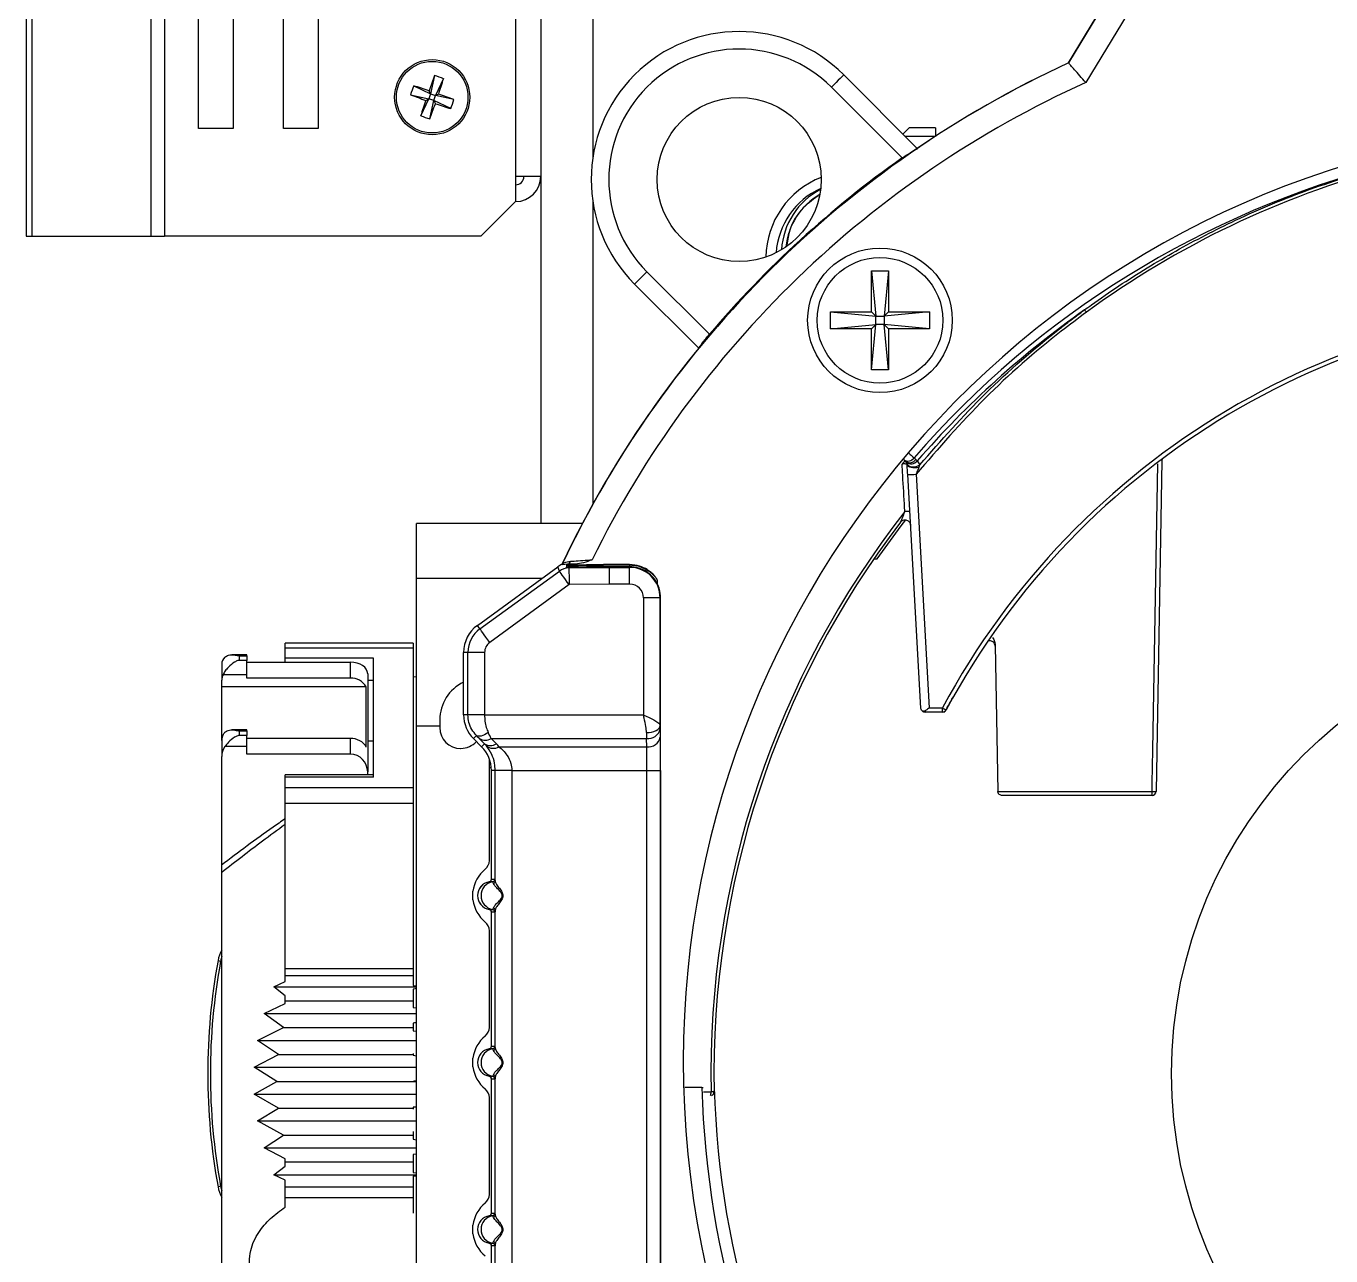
# Model space of a CAD drawing. Extents: x 7 to 135, y 3 to 97.
# Drawn here: x 51.458 to 56.149, y 40.862 to 45.283 of the extents above; entities that cross this region are included whole.
import ezdxf

# ---------------------------------------------------------------- set-up
doc = ezdxf.new("R2010")
doc.units = 0
doc.header["$MEASUREMENT"] = 0
doc.layers.add('OBJECT', color=7, linetype='CONTINUOUS')

msp = doc.modelspace()

# ---------------------------------------------------------------- linework, layer by layer
at = {"layer": 'OBJECT'}
for p, q in [((51.4584, 51.302), (51.4584, 44.527)), ((51.4789, 51.302), (51.4789, 44.527)), ((51.9063, 51.302), (51.9063, 44.527)), ((51.9558, 51.302), (51.9558, 44.527)), ((53.2184, 51.177), (53.2184, 44.652)), ((53.3084, 51.087), (53.3084, 44.742)), ((53.4964, 49.737), (53.4964, 44.8125)), ((52.0784, 44.914), (52.0784, 45.914)), ((52.2034, 45.914), (52.2034, 44.914)), ((52.3834, 44.914), (52.3834, 45.914)), ((52.5084, 45.914), (52.5084, 44.914)), ((55.2061, 45.1503), (55.4782, 45.5996)), ((55.4717, 45.5897), (55.2058, 45.1504)), ((55.549, 45.5428), (55.2686, 45.0797)), ((55.2061, 45.1503), (55.2058, 45.1504)), ((55.2062, 45.1499), (55.2058, 45.1504)), ((55.2059, 45.15), (55.2058, 45.1504)), ((55.2059, 45.15), (55.2062, 45.1499)), ((55.2062, 45.1499), (55.2063, 45.1498)), ((52.9269, 45.1047), (52.9126, 45.0387)), ((52.9593, 45.0936), (52.9301, 45.0327)), ((54.3981, 45.1073), (54.6623, 44.8431)), ((52.8407, 45.0356), (52.9066, 45.0213)), ((52.8518, 45.068), (52.9126, 45.0387)), ((52.9126, 45.0387), (52.9066, 45.0213)), ((52.9126, 45.0387), (52.907, 45.0503)), ((52.9126, 45.0387), (52.9301, 45.0327)), ((52.9417, 45.0384), (52.9301, 45.0327)), ((54.6077, 44.8086), (54.3535, 45.0628)), ((52.8774, 44.9604), (52.9066, 45.0213)), ((52.895, 45.0156), (52.9066, 45.0213)), ((52.9241, 45.0152), (52.9066, 45.0213)), ((52.9098, 44.9493), (52.9241, 45.0152)), ((52.9241, 45.0152), (52.9301, 45.0327)), ((52.9241, 45.0152), (52.9297, 45.0037)), ((52.9849, 44.986), (52.9241, 45.0152)), ((52.996, 45.0184), (52.9301, 45.0327)), ((52.2034, 44.914), (52.0784, 44.914)), ((52.5084, 44.914), (52.3834, 44.914)), ((54.6331, 44.9167), (54.6109, 44.8945)), ((54.7274, 44.9167), (54.6331, 44.9167)), ((54.7274, 44.9167), (54.7274, 44.8857)), ((54.7274, 44.8857), (54.6197, 44.8857)), ((54.6093, 44.8063), (54.6077, 44.8086)), ((53.3084, 44.742), (53.2184, 44.742)), ((53.3084, 44.742), (53.3084, 43.495)), ((53.0934, 44.527), (53.2184, 44.652)), ((53.4964, 44.6499), (53.4964, 43.5652)), ((51.4584, 44.527), (51.4789, 44.527)), ((51.4789, 44.527), (51.9063, 44.527)), ((51.9063, 44.527), (51.9558, 44.527)), ((53.0934, 44.527), (51.9558, 44.527)), ((54.1181, 44.4523), (54.1181, 44.4529)), ((54.1197, 44.4528), (54.1181, 44.4529)), ((53.6904, 44.3996), (53.9151, 44.175)), ((54.4978, 44.4024), (54.513, 44.2402)), ((54.4978, 44.4024), (54.5588, 44.4024)), ((54.4978, 44.2554), (54.4978, 44.4024)), ((54.5588, 44.4024), (54.5435, 44.2402)), ((54.5588, 44.4024), (54.5588, 44.2554)), ((53.8765, 44.1245), (53.6459, 44.3551)), ((54.3508, 44.1944), (54.3508, 44.2554)), ((54.3508, 44.2554), (54.513, 44.2402)), ((54.3508, 44.2554), (54.4978, 44.2554)), ((54.513, 44.2402), (54.4978, 44.2554)), ((54.513, 44.2402), (54.5435, 44.2402)), ((54.513, 44.2097), (54.513, 44.2402)), ((54.7058, 44.2554), (54.5435, 44.2402)), ((54.5588, 44.2554), (54.5435, 44.2402)), ((54.5435, 44.2402), (54.5435, 44.2097)), ((54.5588, 44.2554), (54.7058, 44.2554)), ((54.7058, 44.2554), (54.7058, 44.1944)), ((54.3508, 44.1944), (54.513, 44.2097)), ((54.4978, 44.1944), (54.3508, 44.1944)), ((54.4978, 44.1944), (54.513, 44.2097)), ((54.4978, 44.0474), (54.513, 44.2097)), ((54.4978, 44.0474), (54.4978, 44.1944)), ((54.5435, 44.2097), (54.513, 44.2097)), ((54.5435, 44.2097), (54.5588, 44.1944)), ((54.5588, 44.0474), (54.5435, 44.2097)), ((54.7058, 44.1944), (54.5435, 44.2097)), ((54.5588, 44.1944), (54.5588, 44.0474)), ((54.7058, 44.1944), (54.5588, 44.1944)), ((53.9172, 44.1732), (53.9151, 44.175)), ((54.5588, 44.0474), (54.4978, 44.0474)), ((54.6208, 43.7172), (54.6141, 43.7229)), ((54.6506, 43.731), (54.6573, 43.7252)), ((54.6573, 43.7252), (54.6625, 43.7198)), ((55.5422, 43.7215), (55.5214, 42.5317)), ((55.5422, 43.7215), (55.5422, 43.7216)), ((54.6225, 43.7154), (54.6208, 43.7172)), ((54.625, 43.711), (54.6225, 43.7154)), ((54.6625, 43.7198), (54.6711, 43.7057)), ((54.6753, 42.8311), (54.6279, 43.671)), ((54.6579, 43.6716), (54.7053, 42.8315)), ((53.4584, 43.495), (52.8619, 43.495)), ((52.8619, 43.2969), (52.8619, 43.495)), ((53.3847, 43.3477), (53.3858, 43.3499)), ((53.3863, 43.3498), (53.3858, 43.3499)), ((53.4054, 43.3486), (53.3868, 43.346)), ((53.4334, 43.3487), (53.4054, 43.3486)), ((53.4054, 43.3486), (53.4063, 43.3459)), ((53.4113, 43.3484), (53.4063, 43.3482)), ((53.4063, 43.3482), (53.4063, 43.3459)), ((53.4334, 43.3487), (53.4113, 43.3484)), ((53.4113, 43.3449), (53.4113, 43.3484)), ((53.5553, 43.3457), (53.5553, 43.3469)), ((53.6283, 43.3468), (53.5553, 43.3469)), ((53.6283, 43.3458), (53.6283, 43.3468)), ((54.5061, 43.367), (54.5182, 43.367)), ((53.0807, 43.1282), (53.3705, 43.3387)), ((53.0898, 43.1157), (53.3756, 43.3233)), ((53.3756, 43.3233), (53.3705, 43.3387)), ((53.4066, 43.3449), (53.4071, 43.3433)), ((53.4111, 43.3449), (53.4066, 43.3449)), ((53.4071, 43.3433), (53.4111, 43.3434)), ((53.4091, 43.3374), (53.41, 43.3348)), ((53.4111, 43.3374), (53.4091, 43.3374)), ((53.41, 43.3348), (53.5554, 43.3369)), ((53.5553, 43.3457), (53.6283, 43.3458)), ((53.5554, 43.3369), (53.5554, 43.3394)), ((53.6283, 43.3393), (53.5554, 43.3394)), ((53.5554, 43.3369), (53.6283, 43.3369)), ((53.6283, 43.3369), (53.6283, 43.3393)), ((53.6283, 43.277), (53.6283, 43.3369)), ((53.3128, 43.2969), (52.8619, 43.2969)), ((52.8619, 42.7659), (52.8619, 43.2969)), ((53.4109, 43.2748), (53.1251, 43.0672)), ((53.5558, 43.277), (53.4109, 43.2748)), ((53.6283, 43.277), (53.5558, 43.277)), ((53.7283, 43.2748), (53.7283, 43.2872)), ((53.6778, 43.2274), (53.6778, 42.8066)), ((53.7378, 43.2274), (53.6778, 43.2274)), ((53.7378, 42.769), (53.7378, 43.2274)), ((53.7378, 43.2274), (53.7394, 43.2274)), ((53.7394, 39.8864), (53.7394, 43.2274)), ((53.0898, 43.1157), (53.0807, 43.1282)), ((52.2519, 43.0228), (52.1986, 43.0228)), ((52.2244, 43.0195), (52.2244, 43.0024)), ((52.2244, 43.0195), (52.2519, 43.0195)), ((52.2519, 43.0195), (52.2519, 43.0228)), ((52.2519, 43.0195), (52.2519, 43.0024)), ((52.8494, 43.0639), (52.3897, 43.0639)), ((52.3897, 43.048), (52.3897, 43.0639)), ((52.3897, 43.048), (52.8494, 43.048)), ((52.3897, 43.0106), (52.3897, 43.048)), ((52.8494, 43.0639), (52.8494, 43.048)), ((52.8494, 43.048), (52.8494, 42.5455)), ((53.0467, 43.0312), (53.0313, 43.0312)), ((53.0313, 42.8066), (53.0313, 43.0312)), ((53.1067, 43.0312), (53.0467, 43.0312)), ((53.0467, 42.8066), (53.0467, 43.0312)), ((53.1067, 43.0312), (53.1067, 42.8066)), ((54.9428, 43.0575), (54.9519, 42.5317)), ((52.1619, 42.9904), (52.1619, 42.9317)), ((52.2519, 43.0024), (52.2244, 43.0024)), ((52.2519, 42.9511), (52.2519, 43.0024)), ((52.2519, 42.9961), (52.6239, 42.9961)), ((52.7069, 43.0106), (52.3897, 43.0106)), ((52.3897, 42.9961), (52.3897, 43.0106)), ((52.6239, 42.9961), (52.6239, 42.939)), ((52.7069, 42.583), (52.7069, 43.0106)), ((52.1619, 42.9076), (52.1619, 42.9317)), ((52.2519, 42.9511), (52.1663, 42.9511)), ((52.2519, 42.939), (52.2519, 42.9511)), ((52.6239, 42.939), (52.2519, 42.939)), ((52.6864, 42.9547), (52.6864, 42.6016)), ((52.7069, 42.9297), (52.6864, 42.9297)), ((52.6811, 42.9076), (52.1619, 42.9076)), ((52.1619, 42.7151), (52.1619, 42.9076)), ((52.6811, 42.691), (52.6811, 42.9076)), ((54.7053, 42.8315), (54.7527, 42.8315)), ((54.7527, 42.817), (54.7527, 42.8315)), ((52.9455, 42.7884), (52.9455, 42.761)), ((53.0467, 42.8066), (53.0313, 42.8066)), ((53.1067, 42.8066), (53.0467, 42.8066)), ((53.1067, 42.8066), (53.6778, 42.8066)), ((54.6903, 42.8211), (54.6903, 42.817)), ((54.7527, 42.817), (54.6903, 42.817)), ((52.2519, 42.7528), (52.1985, 42.7528)), ((52.2244, 42.7495), (52.2244, 42.7324)), ((52.2244, 42.7495), (52.2519, 42.7495)), ((52.2519, 42.7495), (52.2519, 42.7528)), ((52.2519, 42.7495), (52.2519, 42.7324)), ((52.9455, 42.7659), (52.8619, 42.7659)), ((52.8619, 40.348), (52.8619, 42.7659)), ((53.738, 42.7564), (53.7385, 42.7267)), ((52.1619, 42.7151), (52.1619, 42.6565)), ((52.2519, 42.6927), (52.173, 42.6927)), ((52.2519, 42.7324), (52.2244, 42.7324)), ((52.2519, 42.6927), (52.2519, 42.7324)), ((52.2519, 42.7224), (52.6239, 42.7224)), ((52.2519, 42.6653), (52.2519, 42.6927)), ((52.6239, 42.7224), (52.6239, 42.6653)), ((52.7069, 42.712), (52.6864, 42.712)), ((53.0772, 42.7326), (53.0664, 42.7218)), ((53.0961, 42.6921), (53.0664, 42.7218)), ((53.1066, 42.7025), (53.0878, 42.7218)), ((53.1066, 42.7025), (53.0961, 42.6921)), ((53.1131, 42.6953), (53.1066, 42.7025)), ((53.1303, 42.7218), (53.689, 42.7218)), ((53.1303, 42.7218), (53.149, 42.7025)), ((53.1585, 42.6921), (53.6895, 42.6921)), ((53.6895, 42.6921), (53.689, 42.7218)), ((52.1619, 42.2606), (52.1619, 42.6565)), ((52.6239, 42.6653), (52.2519, 42.6653)), ((53.0205, 42.686), (53.0214, 42.686)), ((53.1239, 42.616), (53.1239, 42.6487)), ((52.6864, 42.5909), (52.6864, 42.6016)), ((53.1239, 42.2831), (53.1239, 42.616)), ((53.1309, 42.616), (53.1239, 42.616)), ((53.145, 42.6072), (53.1313, 42.6072)), ((53.1313, 42.216), (53.1313, 42.6072)), ((53.205, 42.6072), (53.145, 42.6072)), ((53.145, 42.2092), (53.145, 42.6072)), ((53.205, 42.6072), (53.6904, 42.6072)), ((53.205, 42.6072), (53.205, 40.5066)), ((53.6904, 42.6072), (53.7394, 42.6072)), ((53.6904, 40.5066), (53.6904, 42.6072)), ((53.7394, 42.6072), (53.7394, 40.5066)), ((52.7069, 42.5909), (52.3897, 42.5909)), ((52.3897, 42.583), (52.3897, 42.5909)), ((52.7069, 42.583), (52.3897, 42.583)), ((52.3897, 42.5455), (52.3897, 42.583)), ((52.3897, 42.5455), (52.8494, 42.5455)), ((52.3897, 42.4896), (52.3897, 42.5455)), ((52.8494, 42.5455), (52.8494, 42.4896)), ((54.9519, 42.5317), (54.9519, 42.5315)), ((52.3897, 42.4896), (52.8494, 42.4896)), ((52.3897, 41.8951), (52.3897, 42.4896)), ((52.8494, 42.4896), (52.8494, 41.8951)), ((52.1619, 40.2856), (52.1619, 42.2402)), ((53.1232, 42.2062), (53.123, 42.2062)), ((53.1357, 42.2062), (53.1232, 42.2062)), ((53.1313, 42.216), (53.1316, 42.2161)), ((53.1316, 42.2161), (53.144, 42.2161)), ((53.144, 42.2161), (53.145, 42.2092)), ((53.0649, 42.1414), (53.0649, 42.1726)), ((53.123, 42.1076), (53.1232, 42.1076)), ((53.1232, 42.1076), (53.1357, 42.1076)), ((53.1313, 41.616), (53.1313, 42.0978)), ((53.1316, 42.0977), (53.1313, 42.0978)), ((53.144, 42.0977), (53.1316, 42.0977)), ((53.145, 41.6092), (53.145, 42.1046)), ((53.1239, 41.6831), (53.1239, 42.0309)), ((52.3897, 41.8951), (52.8494, 41.8951)), ((52.3897, 41.8695), (52.3897, 41.8951)), ((52.8494, 41.8951), (52.8494, 41.8695)), ((52.3494, 41.8296), (52.3897, 41.8479)), ((52.3897, 41.8695), (52.8494, 41.8695)), ((52.3897, 41.8479), (52.3897, 41.8695)), ((52.8494, 41.8695), (52.8494, 41.8345)), ((52.3897, 41.7964), (52.3494, 41.8296)), ((52.3494, 41.8296), (52.8619, 41.8296)), ((52.8494, 41.8345), (52.8619, 41.833)), ((52.8494, 41.8207), (52.8494, 41.779)), ((52.3143, 41.7331), (52.3897, 41.7687)), ((52.3897, 41.779), (52.3897, 41.7964)), ((52.3897, 41.779), (52.8494, 41.779)), ((52.3897, 41.7687), (52.3897, 41.779)), ((52.8494, 41.779), (52.8494, 41.7548)), ((52.8494, 41.7548), (52.8619, 41.7533)), ((52.3832, 41.6824), (52.3143, 41.7331)), ((52.3143, 41.7331), (52.8619, 41.7331)), ((52.2906, 41.6365), (52.3832, 41.6824)), ((52.3832, 41.6824), (52.8494, 41.6824)), ((52.8494, 41.6991), (52.8494, 41.6824)), ((52.8494, 41.6824), (52.8494, 41.6711)), ((52.8494, 41.6711), (52.8619, 41.6696)), ((52.3659, 41.5859), (52.2906, 41.6365)), ((52.2906, 41.6365), (52.8619, 41.6365)), ((53.1313, 41.616), (53.1316, 41.6161)), ((53.1316, 41.6161), (53.144, 41.6161)), ((53.144, 41.6161), (53.145, 41.6092)), ((52.2787, 41.54), (52.3659, 41.5859)), ((52.3659, 41.5859), (52.8494, 41.5859)), ((52.8494, 41.5897), (52.8494, 41.5859)), ((52.8494, 41.5859), (52.8494, 41.5829)), ((52.8494, 41.5829), (52.8619, 41.5813)), ((53.0649, 41.5414), (53.0649, 41.5726)), ((53.1232, 41.6062), (53.123, 41.6062)), ((53.1357, 41.6062), (53.1232, 41.6062)), ((52.3601, 41.4893), (52.2787, 41.54)), ((52.2787, 41.54), (52.8619, 41.54)), ((52.2787, 41.4434), (52.3601, 41.4893)), ((52.3601, 41.4893), (52.8494, 41.4893)), ((52.8494, 41.4893), (52.8619, 41.4878)), ((53.123, 41.5076), (53.1232, 41.5076)), ((53.1232, 41.5076), (53.1357, 41.5076)), ((53.1313, 41.016), (53.1313, 41.4978)), ((53.1316, 41.4977), (53.1313, 41.4978)), ((53.144, 41.4977), (53.1316, 41.4977)), ((53.145, 41.0092), (53.145, 41.5046)), ((52.3659, 41.3928), (52.2787, 41.4434)), ((52.2787, 41.4434), (52.8619, 41.4434)), ((53.1239, 41.0831), (53.1239, 41.4309)), ((53.8881, 41.467), (53.8271, 41.467)), ((53.8881, 41.467), (53.8927, 41.467)), ((53.8939, 41.4521), (53.9209, 41.4521)), ((52.2906, 41.3469), (52.3659, 41.3928)), ((52.3659, 41.3928), (52.8494, 41.3928)), ((52.8494, 41.3961), (52.8494, 41.3928)), ((52.8494, 41.3928), (52.8494, 41.3893)), ((52.3832, 41.2962), (52.2906, 41.3469)), ((52.2906, 41.3469), (52.8619, 41.3469)), ((52.3143, 41.2503), (52.3832, 41.2962)), ((52.3832, 41.2962), (52.8494, 41.2962)), ((52.8494, 41.3087), (52.8494, 41.2962)), ((52.8494, 41.2962), (52.8494, 41.2812)), ((52.3897, 41.211), (52.3143, 41.2503)), ((52.3143, 41.2503), (52.8619, 41.2503)), ((52.8494, 41.2812), (52.8619, 41.2795)), ((52.3897, 41.1997), (52.3897, 41.211)), ((52.3897, 41.1997), (52.8494, 41.1997)), ((52.3897, 41.1839), (52.3897, 41.1997)), ((52.8619, 41.2279), (52.8494, 41.2264)), ((52.8494, 41.2264), (52.8494, 41.1997)), ((52.8494, 41.1997), (52.8494, 41.1619)), ((52.3494, 41.1538), (52.3897, 41.1839)), ((52.3897, 41.1336), (52.3494, 41.1538)), ((52.3494, 41.1538), (52.8619, 41.1538)), ((52.8494, 41.1619), (52.8619, 41.1602)), ((52.8494, 41.1484), (52.8494, 41.1097)), ((52.3897, 41.1097), (52.3897, 41.1336)), ((52.3897, 41.1097), (52.8494, 41.1097)), ((52.3897, 41.0718), (52.3897, 41.1097)), ((52.8494, 41.1097), (52.8494, 41.0718)), ((52.3897, 41.0718), (52.8494, 41.0718)), ((52.3897, 41.0371), (52.3897, 41.0718)), ((52.8494, 41.0718), (52.8494, 41.0157)), ((53.1232, 41.0062), (53.123, 41.0062)), ((53.1357, 41.0062), (53.1232, 41.0062)), ((53.1313, 41.016), (53.1316, 41.0161)), ((53.1316, 41.0161), (53.144, 41.0161)), ((53.144, 41.0161), (53.145, 41.0092)), ((53.0649, 40.9414), (53.0649, 40.9726)), ((53.123, 40.9076), (53.1232, 40.9076)), ((53.1232, 40.9076), (53.1357, 40.9076)), ((53.1313, 40.5066), (53.1313, 40.8978)), ((53.1316, 40.8977), (53.1313, 40.8978)), ((53.144, 40.8977), (53.1316, 40.8977)), ((53.145, 40.5066), (53.145, 40.9046))]:
    msp.add_line(p, q, dxfattribs=at)
at = {"layer": 'OBJECT', "flags": 128}
for points in [[(54.3981, 45.1073), (54.3974, 45.1066), (54.3949, 45.1041), (54.3908, 45.1001), (54.3853, 45.0945), (54.3785, 45.0877), (54.3708, 45.08), (54.3623, 45.0715), (54.3535, 45.0628)], [(53.6459, 44.3551), (53.6466, 44.3558), (53.649, 44.3583), (53.6531, 44.3623), (53.6587, 44.3679), (53.6654, 44.3746), (53.6732, 44.3824), (53.6816, 44.3909), (53.6904, 44.3996)], [(54.625, 43.711), (54.6277, 43.7062), (54.6319, 43.7023), (54.6374, 43.6995), (54.6439, 43.6981), (54.6509, 43.698), (54.658, 43.6993), (54.6649, 43.7019), (54.6711, 43.7057)], [(54.6259, 43.7067), (54.627, 43.7036), (54.6298, 43.7007), (54.6343, 43.6984), (54.64, 43.6966), (54.6467, 43.6956), (54.654, 43.6953), (54.6613, 43.6959), (54.6684, 43.6972)], [(55.5068, 42.5315), (55.5073, 42.5614), (55.5094, 42.6814), (55.5178, 43.161), (55.5273, 43.7086)], [(54.5182, 43.367), (54.6046, 43.4862), (54.6208, 43.5074)], [(53.4109, 43.2748), (53.4041, 43.2842), (53.3975, 43.2932), (53.3915, 43.3015), (53.3861, 43.3088), (53.3818, 43.3149), (53.3785, 43.3194), (53.3764, 43.3223), (53.3756, 43.3233)], [(53.41, 43.3348), (53.41, 43.3335), (53.41, 43.3299), (53.4101, 43.3243), (53.4102, 43.3169), (53.4104, 43.3078), (53.4105, 43.2975), (53.4107, 43.2864), (53.4109, 43.2748)], [(53.5558, 43.277), (53.5557, 43.2885), (53.5557, 43.2997), (53.5556, 43.31), (53.5555, 43.319), (53.5555, 43.3265), (53.5554, 43.3321), (53.5554, 43.3356), (53.5554, 43.3369)], [(53.1251, 43.0672), (53.1183, 43.0766), (53.1117, 43.0856), (53.1057, 43.0939), (53.1004, 43.1012), (53.096, 43.1073), (53.0927, 43.1118), (53.0906, 43.1146), (53.0898, 43.1157)], [(52.8619, 42.9427), (52.8615, 42.9427), (52.8494, 42.9439)], [(53.1197, 42.7434), (53.1129, 42.739), (53.1064, 42.7353), (53.1001, 42.7325), (53.0942, 42.7306), (53.0889, 42.7296), (53.0842, 42.7296), (53.0803, 42.7306), (53.0772, 42.7326)], [(53.6888, 42.743), (53.6983, 42.7435), (53.7074, 42.7451), (53.7158, 42.7475), (53.7232, 42.7507), (53.7293, 42.7546), (53.7339, 42.7591), (53.7367, 42.7639), (53.7378, 42.769)], [(53.932, 41.4523), (53.9318, 41.4523), (53.9312, 41.4523), (53.9302, 41.4523), (53.9289, 41.4522), (53.9273, 41.4522), (53.9253, 41.4522), (53.9232, 41.4521), (53.9209, 41.4521)]]:
    msp.add_lwpolyline(points, dxfattribs=at)
at = {"layer": 'OBJECT'}
for centre, radius in [((52.9184, 45.027), 0.135), ((52.9184, 45.027), 0.1287), ((54.022, 44.7312), 0.295), ((54.5283, 44.2249), 0.26), ((54.5283, 44.2249), 0.226), ((57.1964, 41.517), 1.62)]:
    msp.add_circle(centre, radius, dxfattribs=at)
for centre, radius, start, end in [((54.022, 44.7312), 0.5319, 45, 225), ((54.022, 44.7312), 0.4689, 45, 225), ((56.7703, 41.7489), 3.744, 114.7001, 154.6835), ((56.7703, 41.7489), 3.7436, 114.7014, 154.6639), ((54.9173, 44.3422), 2.1314, 159.0397, 160.597), ((52.8365, 44.7888), 0.3286, 68.0485, 74.0219), ((50.9197, 45.7159), 2.1325, 341.4741, 343.0306), ((53.1567, 44.9451), 0.3287, 158.0496, 164.0208), ((53.6034, 47.0268), 2.1323, 249.0399, 250.5965), ((52.2301, 43.0305), 2.1302, 71.4731, 73.0313), ((52.2333, 43.0272), 2.1323, 69.0401, 70.5968), ((56.7703, 41.7489), 3.6536, 114.2678, 153.7597), ((54.9161, 44.3383), 2.1315, 161.4736, 163.0309), ((50.9188, 45.712), 2.132, 339.0398, 340.5966), ((53.6071, 47.0249), 2.1317, 251.4739, 253.0311), ((52.68, 45.1089), 0.3287, 338.0496, 344.0207), ((53.0003, 45.2653), 0.3287, 248.0502, 254.0213), ((57.1963, 41.5569), 3.375, 98.3863, 0), ((56.7703, 41.7489), 3.7467, 125.2524, 139.6452), ((57.1964, 41.517), 3.3738, 104.5011, 138.9874), ((53.2184, 44.742), 0.09, 270, 0), ((53.2184, 44.742), 0.03, 270, 0), ((54.431, 44.4474), 0.313, 111.3897, 179), ((54.431, 44.4474), 0.277, 114.7145, 175.7823), ((54.4341, 44.4644), 0.26, 117.3136, 176.8528), ((54.4341, 44.4647), 0.245, 119.9021, 174.3156), ((57.1964, 41.5165), 2.775, 27.9472, 151.7139), ((57.1964, 41.517), 3.3575, 125.1376, 138.9981), ((57.1964, 41.517), 2.76, 28.1002, 151.7139), ((54.8555, 43.9509), 0.5138, 36.1491, 37.3449), ((54.6282, 43.746), 0.027, 238.6252, 326.1312), ((54.6348, 43.7402), 0.027, 238.6252, 326.1312), ((55.5522, 43.7214), 0.00999, 126.716, 178.9844), ((55.5522, 43.7214), 0.01, 126.7175, 179), ((54.6234, 43.6996), 0.0178, 98.6712, 150.402), ((54.6145, 43.6809), 0.0282, 66.0589, 103.3455), ((54.6404, 43.737), 0.0281, 230.466, 322.1158), ((54.6383, 43.8863), 0.2156, 267.2457, 275.215), ((57.1964, 41.517), 3.2761, 141.9219, 181.1355), ((57.1964, 41.517), 3.265, 142.6075, 181.1355), ((53.4035, 43.3604), 0.0119, 278.8763, 352.2037), ((53.4109, 43.2748), 0.06, 90.8517, 125.9937), ((53.0571, 43.3347), 0.354, 0.4524, 1.4152), ((53.5511, 43.34), 0.0774, 359.578, 4.2498), ((53.6283, 43.2274), 0.1095, 0, 90), ((53.6176, 43.368), 0.0844, 327.3997, 331.2666), ((53.6283, 43.2274), 0.0495, 0, 90), ((53.1513, 43.0312), 0.12, 126, 180), ((53.1513, 43.0312), 0.1045, 126, 180), ((53.1513, 43.0312), 0.0445, 126, 180), ((54.9228, 43.0529), 0.02, 1, 110.4003), ((52.2072, 42.9316), 0.0453, 154.5365, 179.8569), ((52.6261, 42.8753), 0.0638, 30.4711, 92.0092), ((53.0955, 42.7884), 0.15, 115.3505, 180), ((54.8126, 42.9351), 0.1197, 239.9705, 247.0378), ((53.1513, 42.8066), 0.12, 180, 225), ((54.6903, 42.832), 0.015, 227.2566, 270), ((54.7527, 42.832), 0.015, 270, 331.7139), ((53.0205, 42.761), 0.075, 180, 270), ((53.6946, 42.7658), 0.0444, 262.7752, 347.7619), ((53.0214, 42.761), 0.075, 270, 318.1497), ((53.1091, 42.7534), 0.0381, 236.1401, 303.8425), ((53.0113, 42.6072), 0.12, 0, 45), ((53.1278, 42.7342), 0.0381, 236.1396, 303.843), ((53.1382, 42.7267), 0.0402, 231.5127, 300.4327), ((53.6951, 42.7361), 0.0444, 262.7748, 347.762), ((55.5064, 42.532), 0.015, 270, 359), ((55.3375, 42.5279), 0.1693, 356.2954, 1.1961), ((55.5122, 42.6372), 0.1059, 267.0459, 274.9974), ((53.0839, 42.2831), 0.04, 309.1069, 0), ((53.1864, 42.157), 0.1225, 129.1069, 172.674), ((53.1314, 42.1569), 0.05, 99.7317, 260.2565), ((53.1316, 42.1569), 0.05, 99.6013, 260.3987), ((53.144, 42.1569), 0.05, 99.6013, 260.3987), ((53.1216, 42.2161), 0.01, 279.5977, 0.0044), ((53.134, 42.2161), 0.01, 279.5987, 0.0034), ((53.1355, 42.2094), 0.00953, 290.4154, 358.7103), ((53.1864, 42.157), 0.1225, 187.326, 230.8931), ((53.1216, 42.0977), 0.01, 359.9961, 80.4011), ((53.134, 42.0977), 0.01, 359.997, 80.4001), ((53.1355, 42.1044), 0.00953, 1.2897, 69.5855), ((53.0839, 42.0309), 0.04, 360, 50.8931), ((52.2664, 41.902), 0.12, 150.6383, 169.5863), ((54.3614, 41.517), 2.25, 169.5863, 190.4137), ((54.3608, 41.517), 2.24, 169.5863, 190.4137), ((52.1996, 42.1625), 0.2442, 257.8974, 260.122), ((52.2659, 41.902), 0.11, 161.0813, 169.5863), ((53.0839, 41.6831), 0.04, 309.1069, 0), ((53.1864, 41.557), 0.1225, 129.1069, 172.674), ((53.1216, 41.6161), 0.01, 279.5992, 0.0037), ((53.134, 41.6161), 0.01, 279.6002, 0.0027), ((53.1314, 41.5569), 0.05, 99.7317, 260.2565), ((53.1316, 41.5569), 0.05, 99.6013, 260.3987), ((53.144, 41.5569), 0.05, 99.6013, 260.3987), ((53.1355, 41.6094), 0.00953, 290.415, 358.7103), ((53.1864, 41.557), 0.1225, 187.326, 230.8931), ((53.1216, 41.4977), 0.01, 359.9954, 80.4017), ((53.134, 41.4977), 0.01, 359.9964, 80.4007), ((53.1355, 41.5044), 0.00953, 1.2889, 69.5858), ((53.0839, 41.4309), 0.04, 360, 50.8931), ((57.1964, 41.557), 3.3095, 181.5583, 212.875), ((53.8905, 41.4502), 0.0304, 336.4721, 3.5907), ((53.917, 41.452), 0.015, 291.8532, 1.1355), ((57.1964, 41.557), 3.265, 181.5796, 213.5221), ((52.1996, 40.8718), 0.2439, 99.876, 102.1033), ((52.2664, 41.132), 0.12, 190.4137, 209.3617), ((52.2659, 41.132), 0.11, 190.4137, 198.9187), ((53.1864, 40.957), 0.1225, 129.1069, 172.674), ((53.0839, 41.0831), 0.04, 309.1069, 0), ((53.1314, 40.9569), 0.05, 99.7317, 260.2565), ((53.1316, 40.9569), 0.05, 99.6013, 260.3987), ((53.144, 40.9569), 0.05, 99.6013, 260.3987), ((53.1216, 41.0161), 0.01, 279.5988, 0.0041), ((53.134, 41.0161), 0.01, 279.5997, 0.0032), ((53.1355, 41.0094), 0.00953, 290.415, 358.7103), ((53.1864, 40.957), 0.1225, 187.326, 230.8931), ((53.1216, 40.8977), 0.01, 359.9958, 80.4013), ((53.134, 40.8977), 0.01, 359.9968, 80.4003), ((53.1355, 40.9044), 0.00953, 1.2896, 69.585)]:
    msp.add_arc(centre, radius, start, end, dxfattribs=at)
for centre, major_axis, ratio, start_param, end_param in [((55.2061, 44.9764), (0, 0.1738), 0.009038, 6.212216, 6.280664), ((57.1964, 41.6201), (0, 3.2635), 0.999506, 0.261089, 0.631602), ((53.3958, 43.32), (0.0527, 0.0307), 0.484061, 1.499862, 1.776714), ((52.5386, 43.3322), (1.0167, 0.0147), 0.000257, 6.283183, 6.82239), ((52.5386, 43.3304), (1.0167, 0.0153), 0.000257, 5.743956, 6.283183), ((52.5387, 43.3247), (1.0167, 0.0147), 0.000257, 6.283183, 6.822496), ((52.2244, 42.9904), (0.0625, 0), 0.662083, 2.536374, 3.141593), ((52.6239, 42.9547), (0.0625, 0), 0.662083, 0, 1.570796), ((53.0868, 42.8066), (-0.06, 0.12), 0.009874, 3.922053, 4.152623), ((53.6899, 42.8066), (0, 0.12), 0.010328, 2.129818, 2.356194), ((53.7389, 42.8066), (0, 0.071), 0.017455, 2.129818, 2.356194), ((52.2244, 42.7151), (0.0625, 0), 0.84059, 2.764082, 3.141593), ((52.2244, 42.6565), (0, 0.0637), 0.981238, 0.965582, 1.570796), ((52.6239, 42.6698), (0.0625, 0), 0.84059, 0.413954, 1.570796), ((53.0444, 42.7642), (0.06, -0.06), 0.012341, 0.773054, 1.003624), ((53.0113, 42.5681), (0, 0.1925), 0.999848, 5.4119, 5.485367), ((53.6874, 42.6072), (0, 0.12), 0.024583, 4.712389, 5.497787), ((53.7364, 42.6072), (0, 0.169), 0.017455, 4.712389, 5.497787), ((52.6239, 42.6016), (0, 0.0637), 0.981238, 4.712389, 6.283185)]:
    msp.add_ellipse(centre, major_axis=major_axis, ratio=ratio, start_param=start_param, end_param=end_param, dxfattribs=at)
for points, knots in [([(55.2686, 45.0797), (55.2685, 45.0798), (55.2612, 45.0881), (55.2464, 45.1047), (55.2272, 45.1263), (55.2131, 45.1421), (55.2075, 45.1485), (55.2065, 45.1496), (55.2063, 45.1498)], [0, 0, 0, 0, 0.003668, 0.244022, 0.484562, 0.719325, 0.943681, 1, 1, 1, 1]), ([(54.6077, 44.8086), (54.6145, 44.8129), (54.6273, 44.8211), (54.644, 44.8313), (54.656, 44.8384), (54.6624, 44.8419), (54.6631, 44.842), (54.6633, 44.842)], [0, 0, 0, 0, 0.2368, 0.44979, 0.65869, 0.864892, 1, 1, 1, 1]), ([(55.264, 44.2626), (55.2721, 44.2685), (55.3125, 44.2979), (55.4198, 44.3719), (55.5909, 44.4767), (55.82, 44.5944), (56.0728, 44.701), (56.2587, 44.7559), (56.3516, 44.7833)], [0, 0, 0, 0, 0.0247417, 0.1237246, 0.3223286, 0.5209325, 0.7604662, 1, 1, 1, 1]), ([(54.3057, 44.6729), (54.2845, 44.657), (54.2413, 44.6247), (54.2025, 44.5601), (54.1964, 44.5143), (54.1939, 44.4959)], [0, 0, 0, 0, 0.364535, 0.743989, 1, 1, 1, 1]), ([(55.2704, 44.254), (55.2401, 44.2313), (55.1126, 44.1358), (54.8991, 43.9494), (54.7386, 43.7646), (54.6579, 43.6716)], [0, 0, 0, 0, 0.134019, 0.564335, 1, 1, 1, 1]), ([(54.6711, 43.7057), (54.7481, 43.7929), (54.903, 43.9681), (55.0918, 44.1308), (55.2147, 44.2262), (55.2452, 44.2487), (55.264, 44.2626)], [0, 0, 0, 0, 0.427721, 0.86025, 0.913993, 1, 1, 1, 1]), ([(53.8766, 44.1244), (53.8767, 44.1247), (53.8769, 44.1254), (53.8813, 44.1317), (53.8899, 44.1432), (53.9016, 44.1583), (53.9106, 44.1694), (53.9151, 44.175)], [0, 0, 0, 0, 0.14693, 0.359583, 0.573038, 0.786526, 1, 1, 1, 1]), ([(54.6309, 43.7481), (54.6346, 43.7448), (54.6399, 43.7403), (54.6482, 43.7331), (54.6506, 43.731)], [0, 0, 0, 0, 0.701896, 1, 1, 1, 1]), ([(54.6175, 43.5375), (54.6173, 43.5417), (54.6148, 43.5852), (54.6116, 43.6422), (54.6087, 43.6949), (54.608, 43.7084)], [0, 0, 0, 0, 0.073884, 0.763945, 1, 1, 1, 1]), ([(54.6259, 43.7067), (54.6257, 43.708), (54.6255, 43.7097), (54.6251, 43.7107), (54.625, 43.711)], [0, 0, 0, 0, 0.740153, 1, 1, 1, 1]), ([(54.6279, 43.671), (54.6275, 43.6788), (54.6268, 43.6911), (54.6261, 43.7025), (54.6259, 43.7067)], [0, 0, 0, 0, 0.634237, 1, 1, 1, 1]), ([(54.6684, 43.6972), (54.6671, 43.6942), (54.6636, 43.6857), (54.6601, 43.6771), (54.6579, 43.6716)], [0, 0, 0, 0, 0.3559262, 1, 1, 1, 1]), ([(54.6711, 43.7057), (54.6709, 43.7052), (54.6704, 43.7025), (54.6693, 43.6995), (54.6684, 43.6972)], [0, 0, 0, 0, 0.19028, 1, 1, 1, 1]), ([(54.6023, 43.4997), (54.6024, 43.4998), (54.6024, 43.4999), (54.603, 43.5011), (54.6051, 43.5058), (54.611, 43.5181), (54.6149, 43.5299), (54.6175, 43.5375)], [0, 0, 0, 0, 0.0291318, 0.0629122, 0.1537783, 0.4550326, 1, 1, 1, 1]), ([(54.6355, 43.5359), (54.6354, 43.5361), (54.6353, 43.5365), (54.6341, 43.537), (54.6324, 43.5374), (54.63, 43.5377), (54.6272, 43.5378), (54.6241, 43.5379), (54.6208, 43.5378), (54.6186, 43.5376), (54.6175, 43.5375)], [0, 0, 0, 0, 0.124991, 0.250001, 0.374999, 0.499998, 0.624994, 0.749997, 0.874998, 1, 1, 1, 1]), ([(54.6023, 43.4997), (54.6037, 43.5012), (54.6065, 43.5042), (54.612, 43.5069), (54.6181, 43.5079), (54.6242, 43.507), (54.6297, 43.5043), (54.6342, 43.5001), (54.6373, 43.4948), (54.6379, 43.4907), (54.6382, 43.4887)], [0, 0, 0, 0, 0.125001, 0.249999, 0.375, 0.500001, 0.625001, 0.750002, 0.875, 1, 1, 1, 1]), ([(53.3863, 43.3498), (53.3864, 43.3501), (53.3866, 43.3505), (53.3867, 43.3509), (53.3867, 43.3509)], [0, 0, 0, 0, 0.884292, 1, 1, 1, 1]), ([(53.3868, 43.346), (53.3867, 43.347), (53.3865, 43.3482), (53.3863, 43.3495), (53.3863, 43.3498)], [0, 0, 0, 0, 0.76973, 1, 1, 1, 1]), ([(53.3867, 43.3509), (53.3868, 43.3509), (53.387, 43.3509), (53.3895, 43.352), (53.3906, 43.3525)], [0, 0, 0, 0, 0.5277346, 1, 1, 1, 1]), ([(53.3906, 43.3525), (53.3921, 43.3532), (53.3967, 43.3554), (53.4077, 43.3574), (53.4153, 43.3588)], [0, 0, 0, 0, 0.302141, 1, 1, 1, 1]), ([(53.4153, 43.3588), (53.4243, 43.3593), (53.4423, 43.3604), (53.4706, 43.3625), (53.4876, 43.3639), (53.4931, 43.3643)], [0, 0, 0, 0, 0.400709, 0.804161, 1, 1, 1, 1]), ([(53.4931, 43.3643), (53.493, 43.3643), (53.4829, 43.3605), (53.4636, 43.3527), (53.4432, 43.35), (53.4334, 43.3487)], [0, 0, 0, 0, 0.006936, 0.520711, 1, 1, 1, 1]), ([(53.6916, 43.3287), (53.6826, 43.3335), (53.6629, 43.3441), (53.6405, 43.3459), (53.6283, 43.3468)], [0, 0, 0, 0, 0.454597, 1, 1, 1, 1]), ([(53.4066, 43.3449), (53.4055, 43.3448), (53.4033, 43.3448), (53.4011, 43.3446), (53.3998, 43.3445), (53.3997, 43.3446), (53.4012, 43.3449), (53.4036, 43.3451), (53.4056, 43.3452), (53.4063, 43.3452)], [0, 0, 0, 0, 0.137862, 0.274985, 0.422502, 0.583553, 0.748754, 0.909983, 1, 1, 1, 1]), ([(53.4063, 43.3429), (53.4052, 43.3429), (53.403, 43.3428), (53.4009, 43.3426), (53.3998, 43.3426), (53.4, 43.3427), (53.4017, 43.343), (53.4043, 43.3432), (53.4064, 43.3433), (53.4071, 43.3433)], [0, 0, 0, 0, 0.139606, 0.27853, 0.427925, 0.588351, 0.75118, 0.908794, 1, 1, 1, 1]), ([(53.4091, 43.3374), (53.408, 43.3373), (53.4057, 43.3373), (53.4029, 43.337), (53.4009, 43.3368), (53.4, 43.3367), (53.4004, 43.3369), (53.4023, 43.3373), (53.4046, 43.3376), (53.4061, 43.3377), (53.4063, 43.3377)], [0, 0, 0, 0, 0.12289, 0.245248, 0.37573, 0.521584, 0.673937, 0.82702, 0.976103, 1, 1, 1, 1]), ([(53.6283, 43.3458), (53.6384, 43.3451), (53.6609, 43.3436), (53.6808, 43.3331), (53.6917, 43.3274)], [0, 0, 0, 0, 0.45363, 1, 1, 1, 1]), ([(53.6882, 43.3219), (53.6792, 43.3268), (53.6605, 43.3369), (53.6393, 43.3385), (53.6283, 43.3393)], [0, 0, 0, 0, 0.480228, 1, 1, 1, 1]), ([(53.7394, 43.2274), (53.7394, 43.2275), (53.7394, 43.2285), (53.7394, 43.2334), (53.7381, 43.2513), (53.73, 43.2775), (53.7112, 43.3049), (53.6953, 43.3166), (53.6882, 43.3219)], [0, 0, 0, 0, 0.003431, 0.026391, 0.142294, 0.515111, 0.783763, 1, 1, 1, 1]), ([(53.6917, 43.3274), (53.6959, 43.3244), (53.7051, 43.3181), (53.7154, 43.3081), (53.722, 43.3003), (53.725, 43.2963), (53.7258, 43.2954), (53.7251, 43.2967), (53.7232, 43.2992), (53.7211, 43.3022), (53.7156, 43.309), (53.7057, 43.3189), (53.6964, 43.3253), (53.6916, 43.3287)], [0, 0, 0, 0, 0.128706, 0.277457, 0.381669, 0.447039, 0.498465, 0.549933, 0.604323, 0.615501, 0.720624, 0.854989, 1, 1, 1, 1]), ([(53.7282, 43.2872), (53.7282, 43.2875), (53.7283, 43.2887), (53.7279, 43.2907), (53.7272, 43.2927), (53.7266, 43.294), (53.7262, 43.2948), (53.7256, 43.2957), (53.7249, 43.297), (53.7235, 43.2988), (53.7227, 43.2999)], [0, 0, 0, 0, 0.049247, 0.193051, 0.306518, 0.381962, 0.438742, 0.517891, 0.72088, 1, 1, 1, 1]), ([(54.9334, 43.0851), (54.936, 43.0804), (54.9408, 43.0718), (54.9421, 43.062), (54.9428, 43.0575)], [0, 0, 0, 0, 0.538722, 1, 1, 1, 1]), ([(52.173, 43.0139), (52.1771, 43.0168), (52.1866, 43.0233), (52.2015, 43.0232), (52.2132, 43.0212), (52.2195, 43.0198), (52.223, 43.0196), (52.2244, 43.0195)], [0, 0, 0, 0, 0.298367, 0.683512, 0.846612, 0.940069, 1, 1, 1, 1]), ([(52.2244, 43.0024), (52.2227, 43.0022), (52.2166, 43.0015), (52.2035, 42.9939), (52.188, 42.9816), (52.1738, 42.9649), (52.1687, 42.9556), (52.1663, 42.9511)], [0, 0, 0, 0, 0.05888, 0.225671, 0.586689, 0.7985, 1, 1, 1, 1]), ([(54.6801, 42.821), (54.6785, 42.823), (54.676, 42.8261), (54.6754, 42.8298), (54.6753, 42.8311), (54.6753, 42.8311)], [0, 0, 0, 0, 0.639214, 0.988469, 1, 1, 1, 1]), ([(54.7053, 42.8315), (54.7052, 42.8314), (54.7014, 42.8286), (54.6962, 42.8248), (54.6914, 42.8218), (54.6903, 42.8211)], [0, 0, 0, 0, 0.011472, 0.756198, 1, 1, 1, 1]), ([(54.7659, 42.8249), (54.7674, 42.8276), (54.7737, 42.8393), (54.7826, 42.8555), (54.7898, 42.8683), (54.7913, 42.871)], [0, 0, 0, 0, 0.19198, 0.828164, 1, 1, 1, 1]), ([(53.0772, 42.7326), (53.0715, 42.7394), (53.0597, 42.7531), (53.0489, 42.779), (53.0475, 42.7975), (53.0467, 42.8066)], [0, 0, 0, 0, 0.327548, 0.667873, 1, 1, 1, 1]), ([(53.1067, 42.8066), (53.107, 42.7988), (53.1076, 42.7833), (53.112, 42.7616), (53.1172, 42.7493), (53.1197, 42.7434)], [0, 0, 0, 0, 0.342113, 0.68544, 1, 1, 1, 1]), ([(53.6778, 42.8066), (53.6779, 42.8066), (53.6803, 42.8055), (53.6845, 42.8035), (53.6956, 42.7983), (53.7109, 42.7909), (53.7253, 42.7827), (53.7349, 42.7754), (53.7376, 42.7712), (53.7378, 42.769), (53.7378, 42.769)], [0, 0, 0, 0, 0.003609, 0.078393, 0.138168, 0.374465, 0.610987, 0.765274, 0.993069, 1, 1, 1, 1]), ([(53.6888, 42.743), (53.6888, 42.7431), (53.6888, 42.7499), (53.6867, 42.7669), (53.6824, 42.7868), (53.6793, 42.8002), (53.6785, 42.8036), (53.6781, 42.8053), (53.678, 42.806), (53.6779, 42.8063), (53.6778, 42.8065), (53.6778, 42.8066)], [0, 0, 0, 0, 0.005745, 0.356856, 0.829926, 0.915274, 0.964578, 0.985129, 0.992054, 0.993589, 1, 1, 1, 1]), ([(54.6903, 42.8211), (54.689, 42.8204), (54.6865, 42.8192), (54.6829, 42.8192), (54.6809, 42.8202), (54.6801, 42.821), (54.6801, 42.821)], [0, 0, 0, 0, 0.330597, 0.660993, 0.993938, 1, 1, 1, 1]), ([(54.7613, 42.817), (54.7607, 42.817), (54.7577, 42.817), (54.7554, 42.817), (54.7536, 42.817)], [0, 0, 0, 0, 0.185561, 1, 1, 1, 1]), ([(52.1663, 42.7345), (52.1684, 42.7379), (52.1732, 42.7457), (52.1861, 42.7524), (52.2, 42.7533), (52.2119, 42.7514), (52.2188, 42.7499), (52.2227, 42.7496), (52.2244, 42.7495)], [0, 0, 0, 0, 0.178041, 0.399403, 0.709894, 0.856188, 0.940681, 1, 1, 1, 1]), ([(52.2244, 42.7324), (52.2227, 42.7322), (52.2166, 42.7315), (52.2036, 42.7238), (52.187, 42.7112), (52.177, 42.698), (52.173, 42.6927)], [0, 0, 0, 0, 0.071257, 0.2731, 0.710026, 1, 1, 1, 1]), ([(53.145, 42.6072), (53.1445, 42.6158), (53.1433, 42.6368), (53.132, 42.6694), (53.12, 42.6859), (53.1131, 42.6953)], [0, 0, 0, 0, 0.2312353, 0.5618142, 1, 1, 1, 1]), ([(53.1585, 42.6921), (53.1685, 42.683), (53.1861, 42.667), (53.2025, 42.6358), (53.2042, 42.6155), (53.205, 42.6072)], [0, 0, 0, 0, 0.434541, 0.766719, 1, 1, 1, 1]), ([(54.9519, 42.5315), (55.0468, 42.5315), (55.2318, 42.5315), (55.4167, 42.5315), (55.5068, 42.5315)], [0, 0, 0, 0, 0.513239, 1, 1, 1, 1]), ([(54.9669, 42.517), (54.9669, 42.517), (54.9655, 42.517), (54.9622, 42.5175), (54.9577, 42.5197), (54.9543, 42.5235), (54.9524, 42.5274), (54.9521, 42.5301), (54.9519, 42.5315)], [0, 0, 0, 0, 0.005424, 0.21451, 0.507225, 0.71526, 0.857222, 1, 1, 1, 1]), ([(55.5064, 42.517), (55.4164, 42.517), (55.2365, 42.517), (55.0567, 42.517), (54.9669, 42.517)], [0, 0, 0, 0, 0.500716, 1, 1, 1, 1]), ([(52.3895, 42.4328), (52.3751, 42.4229), (52.2974, 42.3692), (52.222, 42.3125), (52.1605, 42.2662)], [0, 0, 0, 0, 0.184818, 1, 1, 1, 1]), ([(52.3897, 42.4125), (52.3624, 42.3926), (52.2856, 42.3363), (52.2104, 42.2779), (52.1619, 42.2402)], [0, 0, 0, 0, 0.355096, 1, 1, 1, 1]), ([(52.1619, 42.2402), (52.1619, 42.245), (52.1619, 42.2546), (52.1619, 42.2634), (52.1619, 42.2642), (52.1619, 42.2645)], [0, 0, 0, 0, 0.354434, 0.710637, 1, 1, 1, 1]), ([(53.123, 42.2062), (53.1232, 42.2062), (53.1244, 42.2065), (53.1267, 42.2074), (53.1292, 42.2097), (53.1309, 42.2127), (53.1312, 42.2149), (53.1313, 42.216)], [0, 0, 0, 0, 0.0478019, 0.2777873, 0.5185348, 0.7592703, 1, 1, 1, 1]), ([(53.1388, 42.2005), (53.1383, 42.2021), (53.1368, 42.2062), (53.1361, 42.2062), (53.1357, 42.2062)], [0, 0, 0, 0, 0.3762357, 1, 1, 1, 1]), ([(53.1388, 42.1133), (53.1401, 42.116), (53.1426, 42.1212), (53.1531, 42.1317), (53.163, 42.1413), (53.1688, 42.1495), (53.1705, 42.1549), (53.1704, 42.1601), (53.1681, 42.1654), (53.1622, 42.1734), (53.1526, 42.1827), (53.1424, 42.1929), (53.14, 42.198), (53.1388, 42.2005)], [0, 0, 0, 0, 0.147035, 0.28647, 0.40729, 0.459962, 0.48772, 0.515319, 0.556515, 0.598194, 0.718105, 0.860958, 1, 1, 1, 1]), ([(53.145, 42.2092), (53.1458, 42.2062), (53.1473, 42.1999), (53.1565, 42.1876), (53.1653, 42.1764), (53.1706, 42.167), (53.1727, 42.1606), (53.1727, 42.1546), (53.1712, 42.1482), (53.1661, 42.1385), (53.1569, 42.1268), (53.1475, 42.1142), (53.1458, 42.1078), (53.145, 42.1046)], [0, 0, 0, 0, 0.132135, 0.271131, 0.391979, 0.436141, 0.482262, 0.514241, 0.545735, 0.602306, 0.72435, 0.860183, 1, 1, 1, 1]), ([(53.1313, 42.0978), (53.1312, 42.0989), (53.1309, 42.1011), (53.1292, 42.1041), (53.1267, 42.1064), (53.1244, 42.1073), (53.1232, 42.1076), (53.123, 42.1076)], [0, 0, 0, 0, 0.240728, 0.4814619, 0.7222146, 0.9521984, 1, 1, 1, 1]), ([(53.1357, 42.1076), (53.1359, 42.1076), (53.1364, 42.1076), (53.1378, 42.111), (53.1388, 42.1133)], [0, 0, 0, 0, 0.333423, 1, 1, 1, 1]), ([(53.145, 42.1046), (53.1448, 42.1018), (53.1444, 42.0978), (53.1441, 42.0978), (53.144, 42.0977)], [0, 0, 0, 0, 0.675959, 1, 1, 1, 1]), ([(52.8619, 41.8229), (52.8587, 41.8219), (52.8547, 41.8207), (52.8503, 41.8207), (52.8494, 41.8207)], [0, 0, 0, 0, 0.771147, 1, 1, 1, 1]), ([(52.8619, 41.701), (52.8609, 41.7006), (52.857, 41.6992), (52.8526, 41.6991), (52.8494, 41.6991)], [0, 0, 0, 0, 0.255698, 1, 1, 1, 1]), ([(53.123, 41.6062), (53.1232, 41.6062), (53.1244, 41.6065), (53.1267, 41.6074), (53.1292, 41.6097), (53.1309, 41.6127), (53.1312, 41.6149), (53.1313, 41.616)], [0, 0, 0, 0, 0.047803, 0.277787, 0.518537, 0.759266, 1, 1, 1, 1]), ([(53.1388, 41.6005), (53.1383, 41.6021), (53.1368, 41.6062), (53.1361, 41.6062), (53.1357, 41.6062)], [0, 0, 0, 0, 0.376236, 1, 1, 1, 1]), ([(53.1388, 41.5133), (53.1401, 41.516), (53.1426, 41.5212), (53.1531, 41.5317), (53.163, 41.5413), (53.1688, 41.5495), (53.1705, 41.5549), (53.1704, 41.5601), (53.1681, 41.5654), (53.1622, 41.5734), (53.1526, 41.5827), (53.1424, 41.5929), (53.14, 41.598), (53.1388, 41.6005)], [0, 0, 0, 0, 0.147035, 0.28647, 0.40729, 0.459962, 0.48772, 0.515319, 0.556515, 0.598193, 0.718105, 0.860958, 1, 1, 1, 1]), ([(53.145, 41.6092), (53.1458, 41.6062), (53.1473, 41.5999), (53.1565, 41.5876), (53.1653, 41.5764), (53.1706, 41.567), (53.1727, 41.5606), (53.1727, 41.5546), (53.1712, 41.5482), (53.1661, 41.5385), (53.1569, 41.5268), (53.1475, 41.5142), (53.1458, 41.5078), (53.145, 41.5046)], [0, 0, 0, 0, 0.132135, 0.27113, 0.391979, 0.436142, 0.482262, 0.51424, 0.545735, 0.602306, 0.72435, 0.860183, 1, 1, 1, 1]), ([(52.8619, 41.4911), (52.8601, 41.4906), (52.8561, 41.4894), (52.8518, 41.4894), (52.8494, 41.4893)], [0, 0, 0, 0, 0.442944, 1, 1, 1, 1]), ([(53.123, 41.5076), (53.1232, 41.5076), (53.1244, 41.5073), (53.1267, 41.5064), (53.1292, 41.5041), (53.1309, 41.5011), (53.1312, 41.4989), (53.1313, 41.4978)], [0, 0, 0, 0, 0.0478017, 0.2777864, 0.5185364, 0.7592712, 1, 1, 1, 1]), ([(53.1357, 41.5076), (53.1359, 41.5076), (53.1364, 41.5076), (53.1378, 41.511), (53.1388, 41.5133)], [0, 0, 0, 0, 0.333423, 1, 1, 1, 1]), ([(53.145, 41.5046), (53.1448, 41.5018), (53.1444, 41.4978), (53.1441, 41.4978), (53.144, 41.4977)], [0, 0, 0, 0, 0.675959, 1, 1, 1, 1]), ([(52.8619, 41.3979), (52.8592, 41.3972), (52.8551, 41.3961), (52.8508, 41.3961), (52.8494, 41.3961)], [0, 0, 0, 0, 0.6616394, 1, 1, 1, 1]), ([(52.8619, 41.1498), (52.8609, 41.1495), (52.857, 41.1483), (52.8527, 41.1484), (52.8494, 41.1484)], [0, 0, 0, 0, 0.233081, 1, 1, 1, 1]), ([(52.3897, 40.584), (52.3719, 40.6043), (52.3363, 40.6449), (52.2904, 40.716), (52.259, 40.7974), (52.2603, 40.8805), (52.2911, 40.9468), (52.3356, 40.9981), (52.3717, 41.0241), (52.3897, 41.0371)], [0, 0, 0, 0, 0.132478, 0.264598, 0.424795, 0.586022, 0.731881, 0.865749, 1, 1, 1, 1]), ([(53.123, 41.0062), (53.1232, 41.0062), (53.1244, 41.0065), (53.1267, 41.0074), (53.1292, 41.0097), (53.1309, 41.0127), (53.1312, 41.0149), (53.1313, 41.016)], [0, 0, 0, 0, 0.0478017, 0.2777863, 0.5185363, 0.7592687, 1, 1, 1, 1]), ([(53.1388, 41.0005), (53.1383, 41.0021), (53.1368, 41.0062), (53.1361, 41.0062), (53.1357, 41.0062)], [0, 0, 0, 0, 0.376236, 1, 1, 1, 1]), ([(53.1388, 40.9133), (53.1401, 40.916), (53.1426, 40.9212), (53.1531, 40.9317), (53.163, 40.9413), (53.1688, 40.9495), (53.1705, 40.9549), (53.1704, 40.9601), (53.1681, 40.9654), (53.1622, 40.9734), (53.1526, 40.9827), (53.1424, 40.9929), (53.14, 40.998), (53.1388, 41.0005)], [0, 0, 0, 0, 0.147035, 0.28647, 0.40729, 0.459962, 0.48772, 0.515319, 0.556515, 0.598194, 0.718105, 0.860958, 1, 1, 1, 1]), ([(53.145, 41.0092), (53.1458, 41.0062), (53.1473, 40.9999), (53.1565, 40.9876), (53.1653, 40.9764), (53.1706, 40.967), (53.1727, 40.9606), (53.1727, 40.9546), (53.1712, 40.9482), (53.1661, 40.9385), (53.1569, 40.9268), (53.1475, 40.9142), (53.1458, 40.9078), (53.145, 40.9046)], [0, 0, 0, 0, 0.132135, 0.27113, 0.391979, 0.436142, 0.482262, 0.51424, 0.545735, 0.602306, 0.72435, 0.860183, 1, 1, 1, 1]), ([(53.123, 40.9076), (53.1232, 40.9076), (53.1244, 40.9073), (53.1267, 40.9064), (53.1292, 40.9041), (53.1309, 40.9011), (53.1312, 40.8989), (53.1313, 40.8978)], [0, 0, 0, 0, 0.047802, 0.277786, 0.518536, 0.759269, 1, 1, 1, 1]), ([(53.1357, 40.9076), (53.1359, 40.9076), (53.1364, 40.9076), (53.1378, 40.911), (53.1388, 40.9133)], [0, 0, 0, 0, 0.333423, 1, 1, 1, 1]), ([(53.145, 40.9046), (53.1448, 40.9018), (53.1444, 40.8978), (53.1441, 40.8978), (53.144, 40.8977)], [0, 0, 0, 0, 0.675959, 1, 1, 1, 1])]:
    msp.add_open_spline(points, degree=3, knots=knots, dxfattribs=at)

doc.saveas('drawing.dxf')
